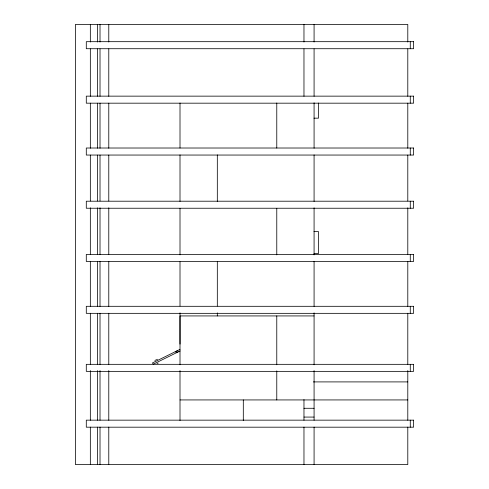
<?xml version="1.0" encoding="UTF-8"?>
<svg xmlns="http://www.w3.org/2000/svg" width="489" height="489" viewBox="0 0 489 489"><rect width="100%" height="100%" fill="white"/><g stroke="black" fill="none" stroke-linecap="round" stroke-linejoin="round"><path stroke-width="0.73" d="M180.007 344.103L180.007 315.931L314.079 315.931M154.964 360.644L155.166 360.289M158.222 363.095L157.03 363.498M174.182 352.245L152.464 362.942L153.302 364.177L175.013 353.474M177.458 350.631L174.787 351.946L177.519 350.717M177.923 350.405L179.952 349.403M178.234 351.774L175.563 353.089L178.296 351.86M178.754 351.634L180.111 350.968M155.734 359.983L156.627 359.598M157.244 359.384L157.556 359.293M313.981 118.167L318.473 118.167L318.473 103.008M313.981 231.578L318.473 231.578L318.473 253.553L313.981 253.553M313.327 381.909L407.795 381.909M180.007 399.935L407.795 399.935M303.969 408.284L314.079 408.284M303.969 417.074L314.079 417.074M410.277 41.681L410.277 48.717M410.277 96.144L410.277 103.179M410.277 148.014L410.277 155.05M410.277 201.205L410.277 208.235M410.277 254.433L410.277 261.468M410.277 306.303L410.277 313.339M410.277 364.329L410.277 371.359M410.277 420.155L410.277 427.184M407.795 42.023L407.795 24.45L75.392 24.45L75.392 464.55L407.795 464.55L407.795 427.111M407.795 48.9L407.795 96.272M407.795 103.148L407.795 148.228M407.795 155.105L407.795 200.948M407.795 207.825L407.795 254.433M407.795 261.309L407.795 306.389M407.795 313.266L407.795 364.458M407.795 370.57L407.795 420.234M314.079 24.45L314.079 42.023M314.079 48.9L314.079 96.272M314.079 102.782L314.079 148.228M314.079 154.909L314.079 201.456M314.079 207.825L314.079 254.879M314.079 261.309L314.079 306.389M314.079 312.881L314.079 364.806M314.079 370.57L314.079 420.234M314.079 427.111L314.079 464.55M303.969 24.45L303.969 42.023M303.969 48.9L303.969 96.272M303.969 399.605L303.969 420.234M303.969 427.111L303.969 464.55M276.774 103.014L276.774 148.039M276.774 208.326L276.774 254.879M276.774 315.931L276.774 364.77M276.774 370.876L276.774 399.935M243.308 399.935L243.308 420.595M217.318 154.909L217.318 201.456M217.318 261.749L217.318 306.01M217.318 312.881L217.318 315.931M180.007 103.014L180.007 148.039M180.007 154.909L180.007 201.456M180.007 208.326L180.007 254.879M180.007 261.749L180.007 306.01M180.007 312.881L180.007 364.77M180.007 370.57L180.007 420.595M108.784 24.45L108.784 42.023M108.784 48.9L108.784 96.272M108.784 103.148L108.784 148.228M108.784 155.105L108.784 200.948M108.784 207.825L108.784 254.433M108.784 261.309L108.784 306.389M108.784 313.266L108.784 364.458M108.784 370.57L108.784 420.234M108.784 427.111L108.784 464.55M100.019 24.45L100.019 42.023M100.019 48.9L100.019 96.272M100.019 103.148L100.019 148.228M100.019 155.105L100.019 200.948M100.019 207.825L100.019 254.433M100.019 261.309L100.019 306.389M100.019 313.266L100.019 364.458M100.019 370.57L100.019 420.234M100.019 427.111L100.019 464.55M97.366 24.45L97.366 42.023M97.366 48.9L97.366 96.272M97.366 103.148L97.366 148.228M97.366 155.105L97.366 200.948M97.366 207.825L97.366 254.433M97.366 261.309L97.366 306.389M97.366 313.266L97.366 364.458M97.366 370.57L97.366 420.234M97.366 427.111L97.366 464.55M90.337 24.45L90.337 42.023M90.337 48.9L90.337 96.272M90.337 103.148L90.337 148.228M90.337 155.105L90.337 200.948M90.337 207.825L90.337 254.433M90.337 261.309L90.337 306.389M90.337 313.266L90.337 364.458M90.337 370.57L90.337 420.234M90.337 427.111L90.337 464.55M413.608 41.681L86.29 41.681L86.29 48.717L413.608 48.717L413.608 41.681M413.608 96.144L86.29 96.144L86.29 103.179L413.608 103.179L413.608 96.144M413.608 148.014L86.29 148.014L86.29 155.05L413.608 155.05L413.608 148.014M413.608 201.205L86.29 201.205L86.29 208.235L413.608 208.235L413.608 201.205M413.608 254.433L86.29 254.433L86.29 261.468L413.608 261.468L413.608 254.433M413.608 306.303L86.29 306.303L86.29 313.339L413.608 313.339L413.608 306.303M413.608 364.329L86.29 364.329L86.29 371.359L413.608 371.359L413.608 364.329M413.608 420.155L86.29 420.155L86.29 427.184L413.608 427.184L413.608 420.155"/></g></svg>
